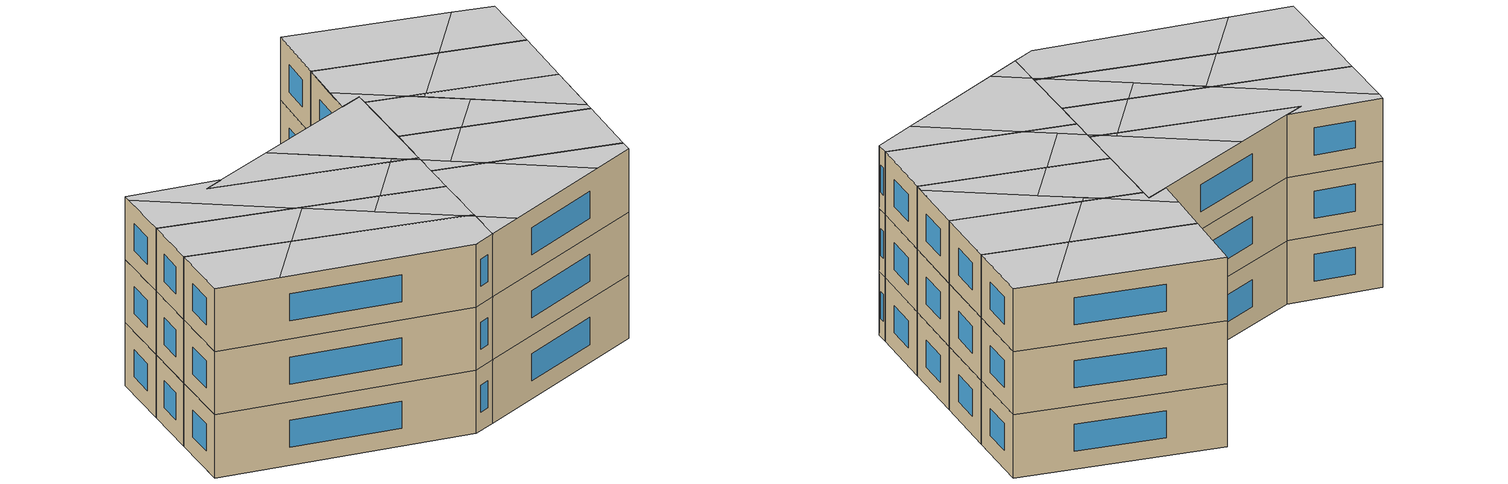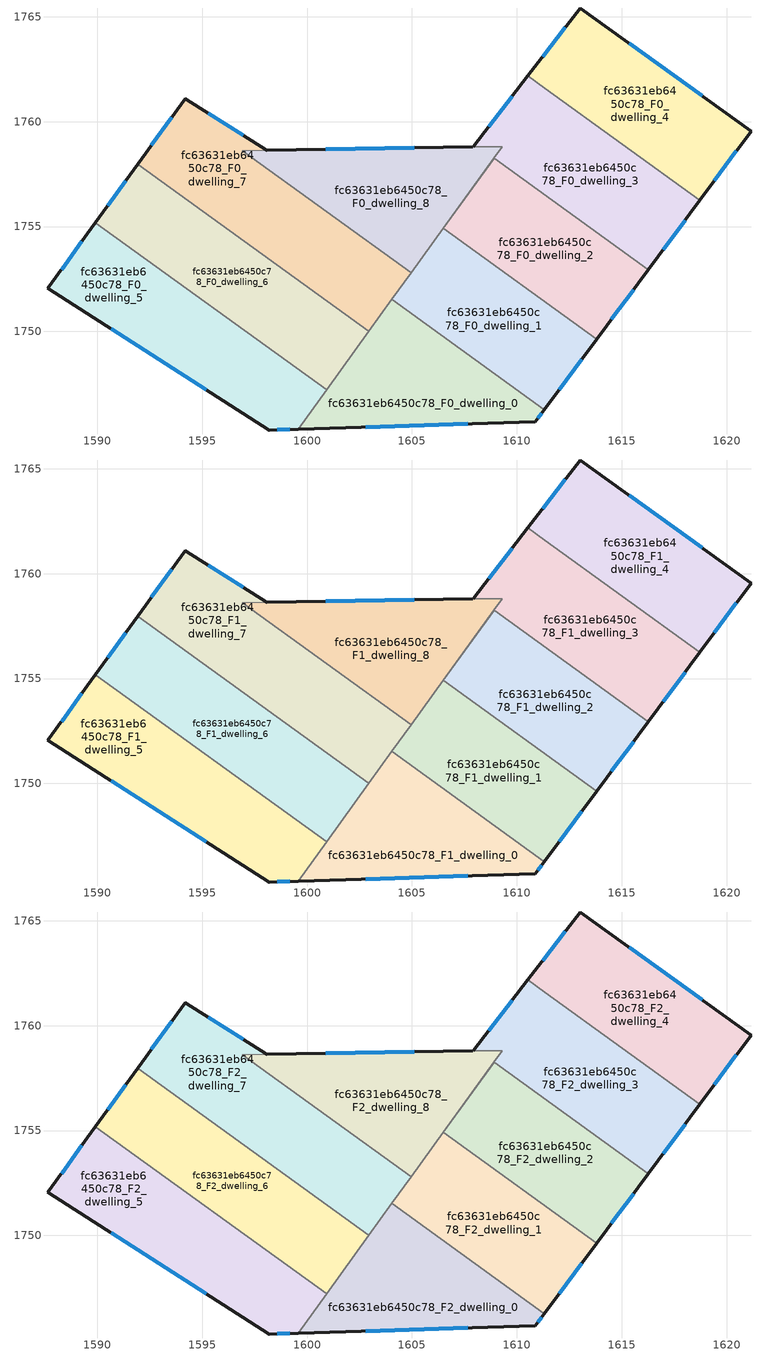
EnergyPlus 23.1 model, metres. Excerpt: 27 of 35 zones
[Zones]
fc63631eb6450c78_F0_dwelling_0
 floor ground (EU_floor_Construction): 1611.31,1746.28 1610.88,1745.69 1599.57,1745.35 1604.04,1751.53 z0
 wall outside (EU_wall_Construction): 1599.57,1745.35 1610.88,1745.69 1611.31,1746.28 z0:3
 wall to fc63631eb6450c78_F0_dwelling_1 (EU_wall_Construction): 1611.31,1746.28 1604.04,1751.53 z0:3
 wall to fc63631eb6450c78_F0_dwelling_6 (EU_wall_Construction): 1602.95,1750.01 1600.93,1747.22 z0:3
 wall to fc63631eb6450c78_F0_dwelling_5 (EU_wall_Construction): 1600.93,1747.22 1599.57,1745.35 z0:3
 wall to fc63631eb6450c78_F0_dwelling_7 (EU_wall_Construction): 1604.04,1751.53 1602.95,1750.01 z0:3
 window (EU_Window_Construction): 1611,1745.86 1611.19,1746.11 / 1602.8,1745.44 1607.65,1745.59 z0.86:2.14
fc63631eb6450c78_F0_dwelling_1
 floor ground (EU_floor_Construction): 1613.8,1749.62 1611.31,1746.28 1604.04,1751.53 1606.48,1754.91 z0
 wall outside (EU_wall_Construction): 1611.31,1746.28 1613.8,1749.62 z0:3
 wall to fc63631eb6450c78_F0_dwelling_2 (EU_wall_Construction): 1613.8,1749.62 1606.48,1754.91 z0:3
 wall to fc63631eb6450c78_F0_dwelling_3 (EU_wall_Construction): 1606.48,1754.91 1604.97,1752.81 z0:3
 wall to fc63631eb6450c78_F0_dwelling_7 (EU_wall_Construction): 1604.97,1752.81 1604.04,1751.53 z0:3
 window (EU_Window_Construction): 1612.02,1747.23 1613.09,1748.67 z0.86:2.14
fc63631eb6450c78_F0_dwelling_2
 floor ground (EU_floor_Construction): 1616.27,1752.95 1613.8,1749.62 1606.48,1754.91 1608.91,1758.27 z0
 wall outside (EU_wall_Construction): 1613.8,1749.62 1616.27,1752.95 z0:3
 wall to fc63631eb6450c78_F0_dwelling_3 (EU_wall_Construction): 1616.27,1752.95 1608.91,1758.27 z0:3
 wall to fc63631eb6450c78_F0_dwelling_8 (EU_wall_Construction): 1608.91,1758.27 1606.48,1754.91 z0:3
 window (EU_Window_Construction): 1614.5,1750.57 1615.56,1752 z0.86:2.14
fc63631eb6450c78_F0_dwelling_3
 floor ground (EU_floor_Construction): 1618.72,1756.26 1616.27,1752.95 1608.91,1758.27 1604.97,1752.81 1609.3,1758.81 1607.91,1758.8 1610.53,1762.18 z0
 wall outside (EU_wall_Construction): 1610.53,1762.18 1607.91,1758.8 / 1616.27,1752.95 1618.72,1756.26 z0:3
 wall to fc63631eb6450c78_F0_dwelling_8 (EU_wall_Construction): 1607.91,1758.8 1609.3,1758.81 1608.91,1758.27 / 1606.48,1754.91 1604.97,1752.81 z0:3
 wall to fc63631eb6450c78_F0_dwelling_4 (EU_wall_Construction): 1611.32,1761.6 1610.53,1762.18 / 1618.72,1756.26 1611.33,1761.6 z0:3
 wall adiabatic (EU_wall_Construction): 1606.48,1754.91 1608.91,1758.27 1606.48,1754.91 z0:3
 window (EU_Window_Construction): 1609.78,1761.21 1608.66,1759.76 / 1616.97,1753.89 1618.02,1755.31 z0.86:2.14
fc63631eb6450c78_F0_dwelling_4
 floor ground (EU_floor_Construction): 1621.16,1759.55 1618.72,1756.26 1610.53,1762.18 1613.03,1765.42 z0
 wall outside (EU_wall_Construction): 1618.72,1756.26 1621.16,1759.55 1613.03,1765.42 1610.53,1762.18 z0:3
 window (EU_Window_Construction): 1612.31,1764.49 1611.24,1763.11 / 1618.84,1761.23 1615.35,1763.74 / 1619.42,1757.2 1620.47,1758.61 z0.86:2.14
fc63631eb6450c78_F0_dwelling_5
 floor ground (EU_floor_Construction): 1600.93,1747.22 1599.57,1745.35 1598.2,1745.3 1587.65,1752.05 1589.91,1755.18 z0
 wall outside (EU_wall_Construction): 1589.91,1755.18 1587.65,1752.05 1598.2,1745.3 1599.57,1745.35 z0:3
 wall to fc63631eb6450c78_F0_dwelling_6 (EU_wall_Construction): 1600.93,1747.22 1589.91,1755.18 z0:3
 window (EU_Window_Construction): 1589.26,1754.29 1588.29,1752.95 / 1598.59,1745.32 1599.18,1745.33 / 1590.66,1750.12 1595.18,1747.23 z0.86:2.14
fc63631eb6450c78_F0_dwelling_6
 floor ground (EU_floor_Construction): 1602.95,1750.01 1600.93,1747.22 1589.91,1755.18 1591.93,1757.98 z0
 wall outside (EU_wall_Construction): 1591.93,1757.98 1589.91,1755.18 z0:3
 wall to fc63631eb6450c78_F0_dwelling_7 (EU_wall_Construction): 1602.95,1750.01 1591.93,1757.98 z0:3
 window (EU_Window_Construction): 1591.35,1757.18 1590.49,1755.98 z0.86:2.14
fc63631eb6450c78_F0_dwelling_7
 floor ground (EU_floor_Construction): 1598.08,1758.64 1596.92,1758.63 1604.97,1752.81 1602.95,1750.01 1591.93,1757.98 1594.18,1761.1 z0
 wall outside (EU_wall_Construction): 1598.08,1758.64 1594.18,1761.1 1591.93,1757.98 z0:3
 wall to fc63631eb6450c78_F0_dwelling_8 (EU_wall_Construction): 1604.96,1752.81 1596.92,1758.63 1598.08,1758.64 z0:3
 window (EU_Window_Construction): 1593.54,1760.21 1592.57,1758.87 / 1596.97,1759.34 1595.3,1760.4 z0.86:2.14
fc63631eb6450c78_F0_dwelling_8
 floor ground (EU_floor_Construction): 1609.3,1758.81 1604.96,1752.81 1596.92,1758.63 1598.09,1758.65 1607.91,1758.8 z0
 wall outside (EU_wall_Construction): 1607.91,1758.8 1598.09,1758.65 z0:3
 window (EU_Window_Construction): 1605.1,1758.75 1600.89,1758.69 z0.86:2.14
fc63631eb6450c78_F1_dwelling_0
 floor to fc63631eb6450c78_F0_dwelling_0 (EU_floor_Construction): 1611.31,1746.28 1610.88,1745.69 1599.57,1745.35 1604.04,1751.53 z3
 wall outside (EU_wall_Construction): 1599.57,1745.35 1610.88,1745.69 1611.31,1746.28 z3:6
 wall to fc63631eb6450c78_F1_dwelling_1 (EU_wall_Construction): 1611.31,1746.28 1604.04,1751.53 z3:6
 wall to fc63631eb6450c78_F1_dwelling_6 (EU_wall_Construction): 1602.95,1750.01 1600.93,1747.22 z3:6
 wall to fc63631eb6450c78_F1_dwelling_5 (EU_wall_Construction): 1600.93,1747.22 1599.57,1745.35 z3:6
 wall to fc63631eb6450c78_F1_dwelling_7 (EU_wall_Construction): 1604.04,1751.53 1602.95,1750.01 z3:6
 window (EU_Window_Construction): 1611,1745.86 1611.19,1746.11 / 1602.8,1745.44 1607.65,1745.59 z3.86:5.14
fc63631eb6450c78_F1_dwelling_1
 floor to fc63631eb6450c78_F0_dwelling_1 (EU_floor_Construction): 1613.8,1749.62 1611.31,1746.28 1604.04,1751.53 1606.48,1754.91 z3
 wall outside (EU_wall_Construction): 1611.31,1746.28 1613.8,1749.62 z3:6
 wall to fc63631eb6450c78_F1_dwelling_2 (EU_wall_Construction): 1613.8,1749.62 1606.48,1754.91 z3:6
 wall to fc63631eb6450c78_F1_dwelling_3 (EU_wall_Construction): 1606.48,1754.91 1604.97,1752.81 z3:6
 wall to fc63631eb6450c78_F1_dwelling_7 (EU_wall_Construction): 1604.97,1752.81 1604.04,1751.53 z3:6
 window (EU_Window_Construction): 1612.02,1747.23 1613.09,1748.67 z3.86:5.14
fc63631eb6450c78_F1_dwelling_2
 floor to fc63631eb6450c78_F0_dwelling_2 (EU_floor_Construction): 1616.27,1752.95 1613.8,1749.62 1606.48,1754.91 1608.91,1758.27 z3
 wall outside (EU_wall_Construction): 1613.8,1749.62 1616.27,1752.95 z3:6
 wall to fc63631eb6450c78_F1_dwelling_3 (EU_wall_Construction): 1616.27,1752.95 1608.91,1758.27 z3:6
 wall to fc63631eb6450c78_F1_dwelling_8 (EU_wall_Construction): 1608.91,1758.27 1606.48,1754.91 z3:6
 window (EU_Window_Construction): 1614.5,1750.57 1615.56,1752 z3.86:5.14
fc63631eb6450c78_F1_dwelling_3
 floor to fc63631eb6450c78_F0_dwelling_3 (EU_floor_Construction): 1618.72,1756.26 1616.27,1752.95 1608.91,1758.27 1604.97,1752.81 1609.3,1758.81 1607.91,1758.8 1610.53,1762.18 z3
 wall outside (EU_wall_Construction): 1610.53,1762.18 1607.91,1758.8 / 1616.27,1752.95 1618.72,1756.26 z3:6
 wall to fc63631eb6450c78_F1_dwelling_8 (EU_wall_Construction): 1607.91,1758.8 1609.3,1758.81 1608.91,1758.27 / 1606.48,1754.91 1604.97,1752.81 z3:6
 wall to fc63631eb6450c78_F1_dwelling_4 (EU_wall_Construction): 1611.32,1761.6 1610.53,1762.18 / 1618.72,1756.26 1611.33,1761.6 z3:6
 wall adiabatic (EU_wall_Construction): 1606.48,1754.91 1608.91,1758.27 1606.48,1754.91 z3:6
 window (EU_Window_Construction): 1609.78,1761.21 1608.66,1759.76 / 1616.97,1753.89 1618.02,1755.31 z3.86:5.14
fc63631eb6450c78_F1_dwelling_4
 floor to fc63631eb6450c78_F0_dwelling_4 (EU_floor_Construction): 1621.16,1759.55 1618.72,1756.26 1610.53,1762.18 1613.03,1765.42 z3
 wall outside (EU_wall_Construction): 1618.72,1756.26 1621.16,1759.55 1613.03,1765.42 1610.53,1762.18 z3:6
 window (EU_Window_Construction): 1612.31,1764.49 1611.24,1763.11 / 1618.84,1761.23 1615.35,1763.74 / 1619.42,1757.2 1620.47,1758.61 z3.86:5.14
fc63631eb6450c78_F1_dwelling_5
 floor to fc63631eb6450c78_F0_dwelling_5 (EU_floor_Construction): 1600.93,1747.22 1599.57,1745.35 1598.2,1745.3 1587.65,1752.05 1589.91,1755.18 z3
 wall outside (EU_wall_Construction): 1589.91,1755.18 1587.65,1752.05 1598.2,1745.3 1599.57,1745.35 z3:6
 wall to fc63631eb6450c78_F1_dwelling_6 (EU_wall_Construction): 1600.93,1747.22 1589.91,1755.18 z3:6
 window (EU_Window_Construction): 1589.26,1754.29 1588.29,1752.95 / 1598.59,1745.32 1599.18,1745.33 / 1590.66,1750.12 1595.18,1747.23 z3.86:5.14
fc63631eb6450c78_F1_dwelling_6
 floor to fc63631eb6450c78_F0_dwelling_6 (EU_floor_Construction): 1602.95,1750.01 1600.93,1747.22 1589.91,1755.18 1591.93,1757.98 z3
 wall outside (EU_wall_Construction): 1591.93,1757.98 1589.91,1755.18 z3:6
 wall to fc63631eb6450c78_F1_dwelling_7 (EU_wall_Construction): 1602.95,1750.01 1591.93,1757.98 z3:6
 window (EU_Window_Construction): 1591.35,1757.18 1590.49,1755.98 z3.86:5.14
fc63631eb6450c78_F1_dwelling_7
 floor to fc63631eb6450c78_F0_dwelling_7 (EU_floor_Construction): 1598.08,1758.64 1596.92,1758.63 1604.97,1752.81 1602.95,1750.01 1591.93,1757.98 1594.18,1761.1 z3
 wall outside (EU_wall_Construction): 1598.08,1758.64 1594.18,1761.1 1591.93,1757.98 z3:6
 wall to fc63631eb6450c78_F1_dwelling_8 (EU_wall_Construction): 1604.96,1752.81 1596.92,1758.63 1598.08,1758.64 z3:6
 window (EU_Window_Construction): 1593.54,1760.21 1592.57,1758.87 / 1596.97,1759.34 1595.3,1760.4 z3.86:5.14
fc63631eb6450c78_F1_dwelling_8
 floor to fc63631eb6450c78_F0_dwelling_8 (EU_floor_Construction): 1609.3,1758.81 1604.96,1752.81 1596.92,1758.63 1598.09,1758.65 z3
 wall outside (EU_wall_Construction): 1607.91,1758.8 1598.09,1758.65 z3:6
 window (EU_Window_Construction): 1605.1,1758.75 1600.89,1758.69 z3.86:5.14
fc63631eb6450c78_F2_dwelling_0
 floor to fc63631eb6450c78_F1_dwelling_0 (EU_floor_Construction): 1611.31,1746.28 1610.88,1745.69 1599.57,1745.35 1604.04,1751.53 z6
 wall outside (EU_wall_Construction): 1599.57,1745.35 1610.88,1745.69 1611.31,1746.28 z6:9
 wall to fc63631eb6450c78_F2_dwelling_1 (EU_wall_Construction): 1611.31,1746.28 1604.04,1751.53 z6:9
 wall to fc63631eb6450c78_F2_dwelling_6 (EU_wall_Construction): 1602.95,1750.01 1600.93,1747.22 z6:9
 wall to fc63631eb6450c78_F2_dwelling_5 (EU_wall_Construction): 1600.93,1747.22 1599.57,1745.35 z6:9
 wall to fc63631eb6450c78_F2_dwelling_7 (EU_wall_Construction): 1604.04,1751.53 1602.95,1750.01 z6:9
 window (EU_Window_Construction): 1611,1745.86 1611.19,1746.11 / 1602.8,1745.44 1607.65,1745.59 z6.86:8.14
 ceiling to fc63631eb6450c78_F3_dwelling_4 (EU_floor_Construction): 1608.32,1745.61 1606.09,1750.05 1604.04,1751.53 1600.8,1747.05 1601.62,1745.41 z9
 ceiling to fc63631eb6450c78_F3_dwelling_2 (EU_floor_Construction): 1610.88,1745.69 1611.31,1746.28 1606.09,1750.05 1608.32,1745.61 z9
 ceiling to fc63631eb6450c78_F3_dwelling_6 (EU_floor_Construction): 1601.62,1745.41 1600.8,1747.05 1599.57,1745.35 z9
fc63631eb6450c78_F2_dwelling_1
 floor to fc63631eb6450c78_F1_dwelling_1 (EU_floor_Construction): 1613.8,1749.62 1611.31,1746.28 1604.04,1751.53 1606.48,1754.91 z6
 wall outside (EU_wall_Construction): 1611.31,1746.28 1613.8,1749.62 z6:9
 wall to fc63631eb6450c78_F2_dwelling_2 (EU_wall_Construction): 1613.8,1749.62 1606.48,1754.91 z6:9
 wall to fc63631eb6450c78_F2_dwelling_3 (EU_wall_Construction): 1606.48,1754.91 1604.97,1752.81 z6:9
 wall to fc63631eb6450c78_F2_dwelling_7 (EU_wall_Construction): 1604.97,1752.81 1604.04,1751.53 z6:9
 window (EU_Window_Construction): 1612.02,1747.23 1613.09,1748.67 z6.86:8.14
 ceiling to fc63631eb6450c78_F3_dwelling_2 (EU_floor_Construction): 1611.31,1746.28 1613.8,1749.62 1608.89,1753.17 1605.4,1751.43 1606.09,1750.05 z9
 ceiling to fc63631eb6450c78_F3_dwelling_3 (EU_floor_Construction): 1608.89,1753.17 1606.48,1754.91 1604.82,1752.6 1605.4,1751.43 z9
 ceiling adiabatic (EU_roof_Construction): 1606.09,1750.05 1604.82,1752.6 1604.04,1751.53 z9
fc63631eb6450c78_F2_dwelling_2
 floor to fc63631eb6450c78_F1_dwelling_2 (EU_floor_Construction): 1616.27,1752.95 1613.8,1749.62 1606.48,1754.91 1608.91,1758.27 z6
 wall outside (EU_wall_Construction): 1613.8,1749.62 1616.27,1752.95 z6:9
 wall to fc63631eb6450c78_F2_dwelling_3 (EU_wall_Construction): 1616.27,1752.95 1608.91,1758.27 z6:9
 wall to fc63631eb6450c78_F2_dwelling_8 (EU_wall_Construction): 1608.91,1758.27 1606.48,1754.91 z6:9
 window (EU_Window_Construction): 1614.5,1750.57 1615.56,1752 z6.86:8.14
 ceiling to fc63631eb6450c78_F3_dwelling_3 (EU_floor_Construction): 1611.76,1754.61 1610.5,1757.12 1608.91,1758.27 1606.48,1754.91 1608.89,1753.17 z9
 ceiling to fc63631eb6450c78_F3_dwelling_0 (EU_floor_Construction): 1614.07,1750 1616.27,1752.95 1611.23,1756.59 1610.86,1756.41 z9
 ceiling to fc63631eb6450c78_F3_dwelling_2 (EU_floor_Construction): 1613.8,1749.62 1614.07,1750 1611.76,1754.61 1608.89,1753.17 z9
 ceiling to fc63631eb6450c78_F3_dwelling_1 (EU_floor_Construction): 1611.23,1756.59 1610.5,1757.12 1610.86,1756.41 z9
fc63631eb6450c78_F2_dwelling_3
 floor to fc63631eb6450c78_F1_dwelling_3 (EU_floor_Construction): 1618.72,1756.26 1616.27,1752.95 1608.91,1758.27 1604.97,1752.81 1609.3,1758.81 1607.91,1758.8 1610.53,1762.18 z6
 wall outside (EU_wall_Construction): 1610.53,1762.18 1607.91,1758.8 / 1616.27,1752.95 1618.72,1756.26 z6:9
 wall to fc63631eb6450c78_F2_dwelling_8 (EU_wall_Construction): 1607.91,1758.8 1609.3,1758.81 1608.91,1758.27 / 1606.48,1754.91 1604.97,1752.81 z6:9
 wall to fc63631eb6450c78_F2_dwelling_4 (EU_wall_Construction): 1611.32,1761.6 1610.53,1762.18 / 1618.72,1756.26 1611.33,1761.6 z6:9
 wall adiabatic (EU_wall_Construction): 1606.48,1754.91 1608.91,1758.27 1606.48,1754.91 z6:9
 window (EU_Window_Construction): 1609.78,1761.21 1608.66,1759.76 / 1616.97,1753.89 1618.02,1755.31 z6.86:8.14
 ceiling to fc63631eb6450c78_F3_dwelling_1 (EU_floor_Construction): 1615.38,1758.67 1610.53,1762.18 1608.97,1760.17 1610.5,1757.12 1611.23,1756.59 z9
 ceiling to fc63631eb6450c78_F3_dwelling_3 (EU_floor_Construction): 1610.5,1757.12 1608.97,1760.17 1607.91,1758.8 1609.3,1758.81 1604.97,1752.81 1608.91,1758.27 z9
 ceiling adiabatic (EU_roof_Construction): 1616.27,1752.95 1618.72,1756.26 1615.38,1758.67 1611.23,1756.59 z9
fc63631eb6450c78_F2_dwelling_4
 floor to fc63631eb6450c78_F1_dwelling_4 (EU_floor_Construction): 1621.16,1759.55 1618.72,1756.26 1610.53,1762.18 1613.03,1765.42 z6
 wall outside (EU_wall_Construction): 1618.72,1756.26 1621.16,1759.55 1613.03,1765.42 1610.53,1762.18 z6:9
 window (EU_Window_Construction): 1612.31,1764.49 1611.24,1763.11 / 1618.84,1761.23 1615.35,1763.74 / 1619.42,1757.2 1620.47,1758.61 z6.86:8.14
 ceiling to fc63631eb6450c78_F3_dwelling_1 (EU_floor_Construction): 1619.51,1760.74 1613.03,1765.42 1610.53,1762.18 1615.38,1758.67 z9
 ceiling to fc63631eb6450c78_F3_dwelling_0 (EU_floor_Construction): 1618.72,1756.26 1621.16,1759.55 1619.51,1760.74 1615.38,1758.67 z9
fc63631eb6450c78_F2_dwelling_5
 floor to fc63631eb6450c78_F1_dwelling_5 (EU_floor_Construction): 1600.93,1747.22 1599.57,1745.35 1598.2,1745.3 1587.65,1752.05 1589.91,1755.18 z6
 wall outside (EU_wall_Construction): 1589.91,1755.18 1587.65,1752.05 1598.2,1745.3 1599.57,1745.35 z6:9
 wall to fc63631eb6450c78_F2_dwelling_6 (EU_wall_Construction): 1600.93,1747.22 1589.91,1755.18 z6:9
 window (EU_Window_Construction): 1589.26,1754.29 1588.29,1752.95 / 1598.59,1745.32 1599.18,1745.33 / 1590.66,1750.12 1595.18,1747.23 z6.86:8.14
 ceiling to fc63631eb6450c78_F3_dwelling_6 (EU_floor_Construction): 1599.57,1745.35 1600.8,1747.05 1600.59,1747.46 1593.98,1752.24 1590.27,1750.38 1598.2,1745.3 z9
 ceiling to fc63631eb6450c78_F3_dwelling_7 (EU_floor_Construction): 1593.98,1752.24 1589.91,1755.18 1587.65,1752.05 1590.27,1750.38 z9
 ceiling to fc63631eb6450c78_F3_dwelling_4 (EU_floor_Construction): 1600.8,1747.05 1600.93,1747.22 1600.59,1747.46 z9
fc63631eb6450c78_F2_dwelling_6
 floor to fc63631eb6450c78_F1_dwelling_6 (EU_floor_Construction): 1602.95,1750.01 1600.93,1747.22 1589.91,1755.18 1591.93,1757.98 z6
 wall outside (EU_wall_Construction): 1591.93,1757.98 1589.91,1755.18 z6:9
 wall to fc63631eb6450c78_F2_dwelling_7 (EU_wall_Construction): 1602.95,1750.01 1591.93,1757.98 z6:9
 window (EU_Window_Construction): 1591.35,1757.18 1590.49,1755.98 z6.86:8.14
 ceiling to fc63631eb6450c78_F3_dwelling_7 (EU_floor_Construction): 1597.35,1753.93 1597.24,1754.14 1591.93,1757.98 1589.91,1755.18 1593.98,1752.24 z9
 ceiling to fc63631eb6450c78_F3_dwelling_4 (EU_floor_Construction): 1600.93,1747.22 1602.95,1750.01 1600.41,1751.85 1598.8,1751.04 1600.59,1747.46 z9
 ceiling to fc63631eb6450c78_F3_dwelling_6 (EU_floor_Construction): 1600.59,1747.46 1597.35,1753.93 1593.98,1752.24 z9
 ceiling to fc63631eb6450c78_F3_dwelling_5 (EU_floor_Construction): 1600.41,1751.85 1597.24,1754.14 1598.8,1751.04 z9
fc63631eb6450c78_F2_dwelling_7
 floor to fc63631eb6450c78_F1_dwelling_7 (EU_floor_Construction): 1598.08,1758.64 1596.92,1758.63 1604.97,1752.81 1602.95,1750.01 1591.93,1757.98 1594.18,1761.1 z6
 wall outside (EU_wall_Construction): 1598.08,1758.64 1594.18,1761.1 1591.93,1757.98 z6:9
 wall to fc63631eb6450c78_F2_dwelling_8 (EU_wall_Construction): 1604.96,1752.81 1596.92,1758.63 1598.08,1758.64 z6:9
 window (EU_Window_Construction): 1593.54,1760.21 1592.57,1758.87 / 1596.97,1759.34 1595.3,1760.4 z6.86:8.14
 ceiling to fc63631eb6450c78_F3_dwelling_5 (EU_floor_Construction): 1603.89,1753.59 1596.92,1758.63 1598.08,1758.64 1594.18,1761.1 1593.93,1760.74 1597.24,1754.14 1600.41,1751.85 z9
 ceiling to fc63631eb6450c78_F3_dwelling_4 (EU_floor_Construction): 1602.95,1750.01 1604.81,1752.6 1604.57,1753.1 1603.89,1753.59 1600.41,1751.85 z9
 ceiling to fc63631eb6450c78_F3_dwelling_7 (EU_floor_Construction): 1597.24,1754.14 1593.93,1760.74 1591.93,1757.98 z9
 ceiling to fc63631eb6450c78_F3_dwelling_3 (EU_floor_Construction): 1604.81,1752.6 1604.97,1752.81 1604.57,1753.1 z9
fc63631eb6450c78_F2_dwelling_8
 floor to fc63631eb6450c78_F1_dwelling_8 (EU_floor_Construction): 1609.3,1758.81 1604.96,1752.81 1596.92,1758.63 1598.09,1758.65 z6
 wall outside (EU_wall_Construction): 1607.91,1758.8 1598.09,1758.65 z6:9
 window (EU_Window_Construction): 1605.1,1758.75 1600.89,1758.69 z6.86:8.14
 ceiling to fc63631eb6450c78_F3_dwelling_3 (EU_floor_Construction): 1604.96,1752.81 1609.3,1758.81 1601.75,1758.7 1604.57,1753.1 z9
 ceiling to fc63631eb6450c78_F3_dwelling_5 (EU_floor_Construction): 1604.23,1753.76 1601.75,1758.7 1598.09,1758.65 1596.92,1758.63 1603.89,1753.59 z9
 ceiling to fc63631eb6450c78_F3_dwelling_4 (EU_floor_Construction): 1604.57,1753.1 1604.23,1753.76 1603.89,1753.59 z9
[Building]
EU S2 Campaign: North Axis=0; Terrain=City; Solar Distribution=FullExterior
[Site:Location]
Helsinki-Vantaa.AP: Latitude=60.317; Longitude=24.963; Time Zone=2; Elevation=54.6
[SizingPeriod:WeatherFileDays]
AnnualSizingPeriod: Begin Month=1; Begin Day of Month=1; End Month=12; End Day of Month=31; Day of Week for Start Day=Monday; Use Weather File Daylight Saving Period=No; Use Weather File Rain and Snow Indicators=No
[MATERIAL]
EU_InternalMass_Material: Roughness=MediumRough; Thickness=0.1; Conductivity=1; Density=1800; Specific Heat=900; Thermal Absorptance=0.9; Solar Absorptance=0.7; Visible Absorptance=0.7
[MATERIAL:NOMASS] Roughness=MediumRough; Thermal Absorptance=0.9; Solar Absorptance=0.7; Visible Absorptance=0.7
Name | Thermal Resistance
EU_wall_NoMass | 1.10183
EU_roof_NoMass; EU_floor_NoMass | 1.70606
[WINDOWMATERIAL:SIMPLEGLAZINGSYSTEM]
EU_Window_SimpleGlazing: UFactor=3.11035; Solar Heat Gain Coefficient=0.8; Visible Transmittance=0.8
[CONSTRUCTION]
EU_wall_Construction: EU_wall_NoMass
EU_roof_Construction: EU_roof_NoMass
EU_floor_Construction: EU_floor_NoMass
EU_Window_Construction: EU_Window_SimpleGlazing
EU_InternalMass_Construction: EU_InternalMass_Material
[ZONE] Type=1; Multiplier=1; Ceiling Height=autocalculate; Floor Area=autocalculate; Part of Total Floor Area=Yes
Name | Volume
fc63631eb6450c78_F0_dwelling_0; fc63631eb6450c78_F1_dwelling_0; fc63631eb6450c78_F2_dwelling_0 | 112.442
fc63631eb6450c78_F0_dwelling_1; fc63631eb6450c78_F1_dwelling_1; fc63631eb6450c78_F2_dwelling_1 | 112.447
fc63631eb6450c78_F0_dwelling_2; fc63631eb6450c78_F1_dwelling_2; fc63631eb6450c78_F2_dwelling_2 | 112.433
fc63631eb6450c78_F0_dwelling_3; fc63631eb6450c78_F1_dwelling_3; fc63631eb6450c78_F2_dwelling_3 | 124.653
fc63631eb6450c78_F0_dwelling_4; fc63631eb6450c78_F1_dwelling_4; fc63631eb6450c78_F2_dwelling_4 | 123.747
fc63631eb6450c78_F0_dwelling_5; fc63631eb6450c78_F1_dwelling_5; fc63631eb6450c78_F2_dwelling_5 | 140.552
fc63631eb6450c78_F0_dwelling_6; fc63631eb6450c78_F1_dwelling_6; fc63631eb6450c78_F2_dwelling_6 | 140.554
fc63631eb6450c78_F0_dwelling_7; fc63631eb6450c78_F1_dwelling_7; fc63631eb6450c78_F2_dwelling_7 | 147.138
fc63631eb6450c78_F0_dwelling_8 | 110.392
fc63631eb6450c78_F1_dwelling_8; fc63631eb6450c78_F2_dwelling_8 | 110.319
[INTERNALMASS] Construction=EU_InternalMass_Construction
Name | Zone or ZoneList | Surface Area
fc63631eb6450c78_F0_dwelling_0_EU_InternalMass | fc63631eb6450c78_F0_dwelling_0 | 37.4805
fc63631eb6450c78_F0_dwelling_1_EU_InternalMass | fc63631eb6450c78_F0_dwelling_1 | 37.4823
fc63631eb6450c78_F0_dwelling_2_EU_InternalMass | fc63631eb6450c78_F0_dwelling_2 | 37.4779
fc63631eb6450c78_F0_dwelling_3_EU_InternalMass | fc63631eb6450c78_F0_dwelling_3 | 41.5666
fc63631eb6450c78_F0_dwelling_4_EU_InternalMass | fc63631eb6450c78_F0_dwelling_4 | 41.2483
fc63631eb6450c78_F0_dwelling_5_EU_InternalMass | fc63631eb6450c78_F0_dwelling_5 | 46.8505
fc63631eb6450c78_F0_dwelling_6_EU_InternalMass | fc63631eb6450c78_F0_dwelling_6 | 46.8515
fc63631eb6450c78_F0_dwelling_7_EU_InternalMass | fc63631eb6450c78_F0_dwelling_7 | 49.0549
fc63631eb6450c78_F0_dwelling_8_EU_InternalMass | fc63631eb6450c78_F0_dwelling_8 | 36.7946
fc63631eb6450c78_F1_dwelling_0_EU_InternalMass | fc63631eb6450c78_F1_dwelling_0 | 37.4805
fc63631eb6450c78_F1_dwelling_1_EU_InternalMass | fc63631eb6450c78_F1_dwelling_1 | 37.4823
fc63631eb6450c78_F1_dwelling_2_EU_InternalMass | fc63631eb6450c78_F1_dwelling_2 | 37.4779
fc63631eb6450c78_F1_dwelling_3_EU_InternalMass | fc63631eb6450c78_F1_dwelling_3 | 41.5666
fc63631eb6450c78_F1_dwelling_4_EU_InternalMass | fc63631eb6450c78_F1_dwelling_4 | 41.2483
fc63631eb6450c78_F1_dwelling_5_EU_InternalMass | fc63631eb6450c78_F1_dwelling_5 | 46.8505
fc63631eb6450c78_F1_dwelling_6_EU_InternalMass | fc63631eb6450c78_F1_dwelling_6 | 46.8515
fc63631eb6450c78_F1_dwelling_7_EU_InternalMass | fc63631eb6450c78_F1_dwelling_7 | 49.0549
fc63631eb6450c78_F1_dwelling_8_EU_InternalMass | fc63631eb6450c78_F1_dwelling_8 | 36.7946
fc63631eb6450c78_F2_dwelling_0_EU_InternalMass | fc63631eb6450c78_F2_dwelling_0 | 37.4805
fc63631eb6450c78_F2_dwelling_1_EU_InternalMass | fc63631eb6450c78_F2_dwelling_1 | 37.4823
fc63631eb6450c78_F2_dwelling_2_EU_InternalMass | fc63631eb6450c78_F2_dwelling_2 | 37.4779
fc63631eb6450c78_F2_dwelling_3_EU_InternalMass | fc63631eb6450c78_F2_dwelling_3 | 41.5666
fc63631eb6450c78_F2_dwelling_4_EU_InternalMass | fc63631eb6450c78_F2_dwelling_4 | 41.2483
fc63631eb6450c78_F2_dwelling_5_EU_InternalMass | fc63631eb6450c78_F2_dwelling_5 | 46.8505
fc63631eb6450c78_F2_dwelling_6_EU_InternalMass | fc63631eb6450c78_F2_dwelling_6 | 46.8515
fc63631eb6450c78_F2_dwelling_7_EU_InternalMass | fc63631eb6450c78_F2_dwelling_7 | 49.0549
fc63631eb6450c78_F2_dwelling_8_EU_InternalMass | fc63631eb6450c78_F2_dwelling_8 | 36.7946
[OTHEREQUIPMENT] Fuel Type=Electricity; Design Level Calculation Method=Watts/Area; Power per Zone Floor Area=1; Fraction Latent=0; Fraction Radiant=0; Fraction Lost=0; Carbon Dioxide Generation Rate=0; EndUse Subcategory=EU_Step8_InternalGains
Name | Zone or ZoneList or Space or SpaceList | Schedule
EU_Step8_InternalGain_fc63631eb6450c78_F0_dwelling_0_f000 | fc63631eb6450c78_F0_dwelling_0 | EU_Step8_GainSchedule_fc63631eb6450c78_F0_dwelling_0_f000
EU_Step8_InternalGain_fc63631eb6450c78_F0_dwelling_1_f000 | fc63631eb6450c78_F0_dwelling_1 | EU_Step8_GainSchedule_fc63631eb6450c78_F0_dwelling_1_f000
EU_Step8_InternalGain_fc63631eb6450c78_F0_dwelling_2_f000 | fc63631eb6450c78_F0_dwelling_2 | EU_Step8_GainSchedule_fc63631eb6450c78_F0_dwelling_2_f000
EU_Step8_InternalGain_fc63631eb6450c78_F0_dwelling_3_f000 | fc63631eb6450c78_F0_dwelling_3 | EU_Step8_GainSchedule_fc63631eb6450c78_F0_dwelling_3_f000
EU_Step8_InternalGain_fc63631eb6450c78_F0_dwelling_4_f000 | fc63631eb6450c78_F0_dwelling_4 | EU_Step8_GainSchedule_fc63631eb6450c78_F0_dwelling_4_f000
EU_Step8_InternalGain_fc63631eb6450c78_F0_dwelling_5_f000 | fc63631eb6450c78_F0_dwelling_5 | EU_Step8_GainSchedule_fc63631eb6450c78_F0_dwelling_5_f000
EU_Step8_InternalGain_fc63631eb6450c78_F0_dwelling_6_f000 | fc63631eb6450c78_F0_dwelling_6 | EU_Step8_GainSchedule_fc63631eb6450c78_F0_dwelling_6_f000
EU_Step8_InternalGain_fc63631eb6450c78_F0_dwelling_7_f000 | fc63631eb6450c78_F0_dwelling_7 | EU_Step8_GainSchedule_fc63631eb6450c78_F0_dwelling_7_f000
EU_Step8_InternalGain_fc63631eb6450c78_F0_dwelling_8_f000 | fc63631eb6450c78_F0_dwelling_8 | EU_Step8_GainSchedule_fc63631eb6450c78_F0_dwelling_8_f000
EU_Step8_InternalGain_fc63631eb6450c78_F1_dwelling_0_f000 | fc63631eb6450c78_F1_dwelling_0 | EU_Step8_GainSchedule_fc63631eb6450c78_F1_dwelling_0_f000
EU_Step8_InternalGain_fc63631eb6450c78_F1_dwelling_1_f000 | fc63631eb6450c78_F1_dwelling_1 | EU_Step8_GainSchedule_fc63631eb6450c78_F1_dwelling_1_f000
EU_Step8_InternalGain_fc63631eb6450c78_F1_dwelling_2_f000 | fc63631eb6450c78_F1_dwelling_2 | EU_Step8_GainSchedule_fc63631eb6450c78_F1_dwelling_2_f000
EU_Step8_InternalGain_fc63631eb6450c78_F1_dwelling_3_f000 | fc63631eb6450c78_F1_dwelling_3 | EU_Step8_GainSchedule_fc63631eb6450c78_F1_dwelling_3_f000
EU_Step8_InternalGain_fc63631eb6450c78_F1_dwelling_4_f000 | fc63631eb6450c78_F1_dwelling_4 | EU_Step8_GainSchedule_fc63631eb6450c78_F1_dwelling_4_f000
EU_Step8_InternalGain_fc63631eb6450c78_F1_dwelling_5_f000 | fc63631eb6450c78_F1_dwelling_5 | EU_Step8_GainSchedule_fc63631eb6450c78_F1_dwelling_5_f000
EU_Step8_InternalGain_fc63631eb6450c78_F1_dwelling_6_f000 | fc63631eb6450c78_F1_dwelling_6 | EU_Step8_GainSchedule_fc63631eb6450c78_F1_dwelling_6_f000
EU_Step8_InternalGain_fc63631eb6450c78_F1_dwelling_7_f000 | fc63631eb6450c78_F1_dwelling_7 | EU_Step8_GainSchedule_fc63631eb6450c78_F1_dwelling_7_f000
EU_Step8_InternalGain_fc63631eb6450c78_F1_dwelling_8_f000 | fc63631eb6450c78_F1_dwelling_8 | EU_Step8_GainSchedule_fc63631eb6450c78_F1_dwelling_8_f000
EU_Step8_InternalGain_fc63631eb6450c78_F2_dwelling_0_f000 | fc63631eb6450c78_F2_dwelling_0 | EU_Step8_GainSchedule_fc63631eb6450c78_F2_dwelling_0_f000
EU_Step8_InternalGain_fc63631eb6450c78_F2_dwelling_1_f000 | fc63631eb6450c78_F2_dwelling_1 | EU_Step8_GainSchedule_fc63631eb6450c78_F2_dwelling_1_f000
EU_Step8_InternalGain_fc63631eb6450c78_F2_dwelling_2_f000 | fc63631eb6450c78_F2_dwelling_2 | EU_Step8_GainSchedule_fc63631eb6450c78_F2_dwelling_2_f000
EU_Step8_InternalGain_fc63631eb6450c78_F2_dwelling_3_f000 | fc63631eb6450c78_F2_dwelling_3 | EU_Step8_GainSchedule_fc63631eb6450c78_F2_dwelling_3_f000
EU_Step8_InternalGain_fc63631eb6450c78_F2_dwelling_4_f000 | fc63631eb6450c78_F2_dwelling_4 | EU_Step8_GainSchedule_fc63631eb6450c78_F2_dwelling_4_f000
EU_Step8_InternalGain_fc63631eb6450c78_F2_dwelling_5_f000 | fc63631eb6450c78_F2_dwelling_5 | EU_Step8_GainSchedule_fc63631eb6450c78_F2_dwelling_5_f000
EU_Step8_InternalGain_fc63631eb6450c78_F2_dwelling_6_f000 | fc63631eb6450c78_F2_dwelling_6 | EU_Step8_GainSchedule_fc63631eb6450c78_F2_dwelling_6_f000
EU_Step8_InternalGain_fc63631eb6450c78_F2_dwelling_7_f000 | fc63631eb6450c78_F2_dwelling_7 | EU_Step8_GainSchedule_fc63631eb6450c78_F2_dwelling_7_f000
EU_Step8_InternalGain_fc63631eb6450c78_F2_dwelling_8_f000 | fc63631eb6450c78_F2_dwelling_8 | EU_Step8_GainSchedule_fc63631eb6450c78_F2_dwelling_8_f000
[ZONEVENTILATION:DESIGNFLOWRATE] Schedule=EU_AlwaysOn; Design Flow Rate Calculation Method=AirChanges/Hour; Air Changes per Hour=0.756316; Ventilation Type=Natural; Fan Pressure Rise=0; Fan Total Efficiency=1; Constant Term Coefficient=1; Temperature Term Coefficient=0; Velocity Term Coefficient=0; Velocity Squared Term Coefficient=0; Minimum Indoor Temperature=-100; Maximum Indoor Temperature=100; Delta Temperature=-100; Minimum Outdoor Temperature=-100; Maximum Outdoor Temperature=100; Maximum Wind Speed=40
Name | Zone or ZoneList or Space or SpaceList
EU_ConstantAir_fc63631eb6450c78_F0_dwelling_0 | fc63631eb6450c78_F0_dwelling_0
EU_ConstantAir_fc63631eb6450c78_F0_dwelling_1 | fc63631eb6450c78_F0_dwelling_1
EU_ConstantAir_fc63631eb6450c78_F0_dwelling_2 | fc63631eb6450c78_F0_dwelling_2
EU_ConstantAir_fc63631eb6450c78_F0_dwelling_3 | fc63631eb6450c78_F0_dwelling_3
EU_ConstantAir_fc63631eb6450c78_F0_dwelling_4 | fc63631eb6450c78_F0_dwelling_4
EU_ConstantAir_fc63631eb6450c78_F0_dwelling_5 | fc63631eb6450c78_F0_dwelling_5
EU_ConstantAir_fc63631eb6450c78_F0_dwelling_6 | fc63631eb6450c78_F0_dwelling_6
EU_ConstantAir_fc63631eb6450c78_F0_dwelling_7 | fc63631eb6450c78_F0_dwelling_7
EU_ConstantAir_fc63631eb6450c78_F0_dwelling_8 | fc63631eb6450c78_F0_dwelling_8
EU_ConstantAir_fc63631eb6450c78_F1_dwelling_0 | fc63631eb6450c78_F1_dwelling_0
EU_ConstantAir_fc63631eb6450c78_F1_dwelling_1 | fc63631eb6450c78_F1_dwelling_1
EU_ConstantAir_fc63631eb6450c78_F1_dwelling_2 | fc63631eb6450c78_F1_dwelling_2
EU_ConstantAir_fc63631eb6450c78_F1_dwelling_3 | fc63631eb6450c78_F1_dwelling_3
EU_ConstantAir_fc63631eb6450c78_F1_dwelling_4 | fc63631eb6450c78_F1_dwelling_4
EU_ConstantAir_fc63631eb6450c78_F1_dwelling_5 | fc63631eb6450c78_F1_dwelling_5
EU_ConstantAir_fc63631eb6450c78_F1_dwelling_6 | fc63631eb6450c78_F1_dwelling_6
EU_ConstantAir_fc63631eb6450c78_F1_dwelling_7 | fc63631eb6450c78_F1_dwelling_7
EU_ConstantAir_fc63631eb6450c78_F1_dwelling_8 | fc63631eb6450c78_F1_dwelling_8
EU_ConstantAir_fc63631eb6450c78_F2_dwelling_0 | fc63631eb6450c78_F2_dwelling_0
EU_ConstantAir_fc63631eb6450c78_F2_dwelling_1 | fc63631eb6450c78_F2_dwelling_1
EU_ConstantAir_fc63631eb6450c78_F2_dwelling_2 | fc63631eb6450c78_F2_dwelling_2
EU_ConstantAir_fc63631eb6450c78_F2_dwelling_3 | fc63631eb6450c78_F2_dwelling_3
EU_ConstantAir_fc63631eb6450c78_F2_dwelling_4 | fc63631eb6450c78_F2_dwelling_4
EU_ConstantAir_fc63631eb6450c78_F2_dwelling_5 | fc63631eb6450c78_F2_dwelling_5
EU_ConstantAir_fc63631eb6450c78_F2_dwelling_6 | fc63631eb6450c78_F2_dwelling_6
EU_ConstantAir_fc63631eb6450c78_F2_dwelling_7 | fc63631eb6450c78_F2_dwelling_7
EU_ConstantAir_fc63631eb6450c78_F2_dwelling_8 | fc63631eb6450c78_F2_dwelling_8
[HVACTEMPLATE:THERMOSTAT] Constant Heating Setpoint=20; Constant Cooling Setpoint=50
EU_HeatOnly_fc63631eb6450c78_F0_dwelling_0; EU_HeatOnly_fc63631eb6450c78_F0_dwelling_1; EU_HeatOnly_fc63631eb6450c78_F0_dwelling_2; EU_HeatOnly_fc63631eb6450c78_F0_dwelling_3; EU_HeatOnly_fc63631eb6450c78_F0_dwelling_4; EU_HeatOnly_fc63631eb6450c78_F0_dwelling_5; EU_HeatOnly_fc63631eb6450c78_F0_dwelling_6; EU_HeatOnly_fc63631eb6450c78_F0_dwelling_7; EU_HeatOnly_fc63631eb6450c78_F0_dwelling_8; EU_HeatOnly_fc63631eb6450c78_F1_dwelling_0; EU_HeatOnly_fc63631eb6450c78_F1_dwelling_1; EU_HeatOnly_fc63631eb6450c78_F1_dwelling_2; EU_HeatOnly_fc63631eb6450c78_F1_dwelling_3; EU_HeatOnly_fc63631eb6450c78_F1_dwelling_4; EU_HeatOnly_fc63631eb6450c78_F1_dwelling_5; EU_HeatOnly_fc63631eb6450c78_F1_dwelling_6; EU_HeatOnly_fc63631eb6450c78_F1_dwelling_7; EU_HeatOnly_fc63631eb6450c78_F1_dwelling_8; EU_HeatOnly_fc63631eb6450c78_F2_dwelling_0; EU_HeatOnly_fc63631eb6450c78_F2_dwelling_1; EU_HeatOnly_fc63631eb6450c78_F2_dwelling_2; EU_HeatOnly_fc63631eb6450c78_F2_dwelling_3; EU_HeatOnly_fc63631eb6450c78_F2_dwelling_4; EU_HeatOnly_fc63631eb6450c78_F2_dwelling_5; EU_HeatOnly_fc63631eb6450c78_F2_dwelling_6; EU_HeatOnly_fc63631eb6450c78_F2_dwelling_7; EU_HeatOnly_fc63631eb6450c78_F2_dwelling_8; EU_HeatOnly_fc63631eb6450c78_F3_dwelling_0; EU_HeatOnly_fc63631eb6450c78_F3_dwelling_1; EU_HeatOnly_fc63631eb6450c78_F3_dwelling_2; EU_HeatOnly_fc63631eb6450c78_F3_dwelling_3; EU_HeatOnly_fc63631eb6450c78_F3_dwelling_4; EU_HeatOnly_fc63631eb6450c78_F3_dwelling_5; EU_HeatOnly_fc63631eb6450c78_F3_dwelling_6; EU_HeatOnly_fc63631eb6450c78_F3_dwelling_7
[HVACTEMPLATE:ZONE:IDEALLOADSAIRSYSTEM] System Availability Schedule=EU_AlwaysOn; Maximum Heating Supply Air Temperature=50; Minimum Cooling Supply Air Temperature=13; Maximum Heating Supply Air Humidity Ratio=0.0156; Minimum Cooling Supply Air Humidity Ratio=0.0077; Heating Limit=NoLimit; Cooling Limit=NoLimit; Heating Availability Schedule=EU_AlwaysOn; Cooling Availability Schedule=EU_CoolingOff; Dehumidification Control Type=ConstantSensibleHeatRatio; Cooling Sensible Heat Ratio=0.7; Dehumidification Setpoint=60; Humidification Control Type=None; Humidification Setpoint=30; Outdoor Air Method=None; Outdoor Air Flow Rate per Person=0.00944; Outdoor Air Flow Rate per Zone Floor Area=0; Outdoor Air Flow Rate per Zone=0; Demand Controlled Ventilation Type=None; Outdoor Air Economizer Type=NoEconomizer; Heat Recovery Type=None; Sensible Heat Recovery Effectiveness=0.7; Latent Heat Recovery Effectiveness=0.65
Name | Template Thermostat
fc63631eb6450c78_F0_dwelling_0 | EU_HeatOnly_fc63631eb6450c78_F0_dwelling_0
fc63631eb6450c78_F0_dwelling_1 | EU_HeatOnly_fc63631eb6450c78_F0_dwelling_1
fc63631eb6450c78_F0_dwelling_2 | EU_HeatOnly_fc63631eb6450c78_F0_dwelling_2
fc63631eb6450c78_F0_dwelling_3 | EU_HeatOnly_fc63631eb6450c78_F0_dwelling_3
fc63631eb6450c78_F0_dwelling_4 | EU_HeatOnly_fc63631eb6450c78_F0_dwelling_4
fc63631eb6450c78_F0_dwelling_5 | EU_HeatOnly_fc63631eb6450c78_F0_dwelling_5
fc63631eb6450c78_F0_dwelling_6 | EU_HeatOnly_fc63631eb6450c78_F0_dwelling_6
fc63631eb6450c78_F0_dwelling_7 | EU_HeatOnly_fc63631eb6450c78_F0_dwelling_7
fc63631eb6450c78_F0_dwelling_8 | EU_HeatOnly_fc63631eb6450c78_F0_dwelling_8
fc63631eb6450c78_F1_dwelling_0 | EU_HeatOnly_fc63631eb6450c78_F1_dwelling_0
fc63631eb6450c78_F1_dwelling_1 | EU_HeatOnly_fc63631eb6450c78_F1_dwelling_1
fc63631eb6450c78_F1_dwelling_2 | EU_HeatOnly_fc63631eb6450c78_F1_dwelling_2
fc63631eb6450c78_F1_dwelling_3 | EU_HeatOnly_fc63631eb6450c78_F1_dwelling_3
fc63631eb6450c78_F1_dwelling_4 | EU_HeatOnly_fc63631eb6450c78_F1_dwelling_4
fc63631eb6450c78_F1_dwelling_5 | EU_HeatOnly_fc63631eb6450c78_F1_dwelling_5
fc63631eb6450c78_F1_dwelling_6 | EU_HeatOnly_fc63631eb6450c78_F1_dwelling_6
fc63631eb6450c78_F1_dwelling_7 | EU_HeatOnly_fc63631eb6450c78_F1_dwelling_7
fc63631eb6450c78_F1_dwelling_8 | EU_HeatOnly_fc63631eb6450c78_F1_dwelling_8
fc63631eb6450c78_F2_dwelling_0 | EU_HeatOnly_fc63631eb6450c78_F2_dwelling_0
fc63631eb6450c78_F2_dwelling_1 | EU_HeatOnly_fc63631eb6450c78_F2_dwelling_1
fc63631eb6450c78_F2_dwelling_2 | EU_HeatOnly_fc63631eb6450c78_F2_dwelling_2
fc63631eb6450c78_F2_dwelling_3 | EU_HeatOnly_fc63631eb6450c78_F2_dwelling_3
fc63631eb6450c78_F2_dwelling_4 | EU_HeatOnly_fc63631eb6450c78_F2_dwelling_4
fc63631eb6450c78_F2_dwelling_5 | EU_HeatOnly_fc63631eb6450c78_F2_dwelling_5
fc63631eb6450c78_F2_dwelling_6 | EU_HeatOnly_fc63631eb6450c78_F2_dwelling_6
fc63631eb6450c78_F2_dwelling_7 | EU_HeatOnly_fc63631eb6450c78_F2_dwelling_7
fc63631eb6450c78_F2_dwelling_8 | EU_HeatOnly_fc63631eb6450c78_F2_dwelling_8
[SIZING:ZONE] Zone Cooling Design Supply Air Temperature Input Method=SupplyAirTemperature; Zone Cooling Design Supply Air Temperature=13; Zone Heating Design Supply Air Temperature Input Method=SupplyAirTemperature; Zone Heating Design Supply Air Temperature=50; Zone Cooling Design Supply Air Humidity Ratio=0.008; Zone Heating Design Supply Air Humidity Ratio=0.008; Cooling Design Air Flow Method=DesignDay; Cooling Design Air Flow Rate=0; Cooling Minimum Air Flow per Zone Floor Area=0.000762; Cooling Minimum Air Flow=0; Cooling Minimum Air Flow Fraction=0.2; Heating Design Air Flow Method=DesignDay; Heating Design Air Flow Rate=0; Heating Maximum Air Flow per Zone Floor Area=0.002032; Heating Maximum Air Flow=0.141576; Heating Maximum Air Flow Fraction=0.3; Account for Dedicated Outdoor Air System=No; Dedicated Outdoor Air System Control Strategy=NeutralSupplyAir; Dedicated Outdoor Air Low Setpoint Temperature for Design=autosize; Dedicated Outdoor Air High Setpoint Temperature for Design=autosize; Zone Load Sizing Method=Sensible Load Only No Latent Load; Zone Latent Cooling Design Supply Air Humidity Ratio Input Method=HumidityRatioDifference; Zone Cooling Design Supply Air Humidity Ratio Difference=0.005; Zone Latent Heating Design Supply Air Humidity Ratio Input Method=HumidityRatioDifference; Zone Humidification Design Supply Air Humidity Ratio Difference=0.005
fc63631eb6450c78_F0_dwelling_0; fc63631eb6450c78_F0_dwelling_1; fc63631eb6450c78_F0_dwelling_2; fc63631eb6450c78_F0_dwelling_3; fc63631eb6450c78_F0_dwelling_4; fc63631eb6450c78_F0_dwelling_5; fc63631eb6450c78_F0_dwelling_6; fc63631eb6450c78_F0_dwelling_7; fc63631eb6450c78_F0_dwelling_8; fc63631eb6450c78_F1_dwelling_0; fc63631eb6450c78_F1_dwelling_1; fc63631eb6450c78_F1_dwelling_2; fc63631eb6450c78_F1_dwelling_3; fc63631eb6450c78_F1_dwelling_4; fc63631eb6450c78_F1_dwelling_5; fc63631eb6450c78_F1_dwelling_6; fc63631eb6450c78_F1_dwelling_7; fc63631eb6450c78_F1_dwelling_8; fc63631eb6450c78_F2_dwelling_0; fc63631eb6450c78_F2_dwelling_1; fc63631eb6450c78_F2_dwelling_2; fc63631eb6450c78_F2_dwelling_3; fc63631eb6450c78_F2_dwelling_4; fc63631eb6450c78_F2_dwelling_5; fc63631eb6450c78_F2_dwelling_6; fc63631eb6450c78_F2_dwelling_7; fc63631eb6450c78_F2_dwelling_8
[SCHEDULE:CONSTANT]
Name | Hourly Value
EU_AlwaysOn | 1
EU_CoolingOff | 0
[SCHEDULE:FILE] Column Number=1; Rows to Skip at Top=0; Number of Hours of Data=8760; Column Separator=Comma; Interpolate to Timestep=No; Minutes per Item=60; Adjust Schedule for Daylight Savings=Yes
Name | File
EU_Step8_GainSchedule_fc63631eb6450c78_F0_dwelling_0_f000 | ../../schedules/fc63631eb6450c78/fc63631eb6450c78_F0_dwelling_0_f000_gain.csv
EU_Step8_GainSchedule_fc63631eb6450c78_F0_dwelling_1_f000 | ../../schedules/fc63631eb6450c78/fc63631eb6450c78_F0_dwelling_1_f000_gain.csv
EU_Step8_GainSchedule_fc63631eb6450c78_F0_dwelling_2_f000 | ../../schedules/fc63631eb6450c78/fc63631eb6450c78_F0_dwelling_2_f000_gain.csv
EU_Step8_GainSchedule_fc63631eb6450c78_F0_dwelling_3_f000 | ../../schedules/fc63631eb6450c78/fc63631eb6450c78_F0_dwelling_3_f000_gain.csv
EU_Step8_GainSchedule_fc63631eb6450c78_F0_dwelling_4_f000 | ../../schedules/fc63631eb6450c78/fc63631eb6450c78_F0_dwelling_4_f000_gain.csv
EU_Step8_GainSchedule_fc63631eb6450c78_F0_dwelling_5_f000 | ../../schedules/fc63631eb6450c78/fc63631eb6450c78_F0_dwelling_5_f000_gain.csv
EU_Step8_GainSchedule_fc63631eb6450c78_F0_dwelling_6_f000 | ../../schedules/fc63631eb6450c78/fc63631eb6450c78_F0_dwelling_6_f000_gain.csv
EU_Step8_GainSchedule_fc63631eb6450c78_F0_dwelling_7_f000 | ../../schedules/fc63631eb6450c78/fc63631eb6450c78_F0_dwelling_7_f000_gain.csv
EU_Step8_GainSchedule_fc63631eb6450c78_F0_dwelling_8_f000 | ../../schedules/fc63631eb6450c78/fc63631eb6450c78_F0_dwelling_8_f000_gain.csv
EU_Step8_GainSchedule_fc63631eb6450c78_F1_dwelling_0_f000 | ../../schedules/fc63631eb6450c78/fc63631eb6450c78_F1_dwelling_0_f000_gain.csv
EU_Step8_GainSchedule_fc63631eb6450c78_F1_dwelling_1_f000 | ../../schedules/fc63631eb6450c78/fc63631eb6450c78_F1_dwelling_1_f000_gain.csv
EU_Step8_GainSchedule_fc63631eb6450c78_F1_dwelling_2_f000 | ../../schedules/fc63631eb6450c78/fc63631eb6450c78_F1_dwelling_2_f000_gain.csv
EU_Step8_GainSchedule_fc63631eb6450c78_F1_dwelling_3_f000 | ../../schedules/fc63631eb6450c78/fc63631eb6450c78_F1_dwelling_3_f000_gain.csv
EU_Step8_GainSchedule_fc63631eb6450c78_F1_dwelling_4_f000 | ../../schedules/fc63631eb6450c78/fc63631eb6450c78_F1_dwelling_4_f000_gain.csv
EU_Step8_GainSchedule_fc63631eb6450c78_F1_dwelling_5_f000 | ../../schedules/fc63631eb6450c78/fc63631eb6450c78_F1_dwelling_5_f000_gain.csv
EU_Step8_GainSchedule_fc63631eb6450c78_F1_dwelling_6_f000 | ../../schedules/fc63631eb6450c78/fc63631eb6450c78_F1_dwelling_6_f000_gain.csv
EU_Step8_GainSchedule_fc63631eb6450c78_F1_dwelling_7_f000 | ../../schedules/fc63631eb6450c78/fc63631eb6450c78_F1_dwelling_7_f000_gain.csv
EU_Step8_GainSchedule_fc63631eb6450c78_F1_dwelling_8_f000 | ../../schedules/fc63631eb6450c78/fc63631eb6450c78_F1_dwelling_8_f000_gain.csv
EU_Step8_GainSchedule_fc63631eb6450c78_F2_dwelling_0_f000 | ../../schedules/fc63631eb6450c78/fc63631eb6450c78_F2_dwelling_0_f000_gain.csv
EU_Step8_GainSchedule_fc63631eb6450c78_F2_dwelling_1_f000 | ../../schedules/fc63631eb6450c78/fc63631eb6450c78_F2_dwelling_1_f000_gain.csv
EU_Step8_GainSchedule_fc63631eb6450c78_F2_dwelling_2_f000 | ../../schedules/fc63631eb6450c78/fc63631eb6450c78_F2_dwelling_2_f000_gain.csv
EU_Step8_GainSchedule_fc63631eb6450c78_F2_dwelling_3_f000 | ../../schedules/fc63631eb6450c78/fc63631eb6450c78_F2_dwelling_3_f000_gain.csv
EU_Step8_GainSchedule_fc63631eb6450c78_F2_dwelling_4_f000 | ../../schedules/fc63631eb6450c78/fc63631eb6450c78_F2_dwelling_4_f000_gain.csv
EU_Step8_GainSchedule_fc63631eb6450c78_F2_dwelling_5_f000 | ../../schedules/fc63631eb6450c78/fc63631eb6450c78_F2_dwelling_5_f000_gain.csv
EU_Step8_GainSchedule_fc63631eb6450c78_F2_dwelling_6_f000 | ../../schedules/fc63631eb6450c78/fc63631eb6450c78_F2_dwelling_6_f000_gain.csv
EU_Step8_GainSchedule_fc63631eb6450c78_F2_dwelling_7_f000 | ../../schedules/fc63631eb6450c78/fc63631eb6450c78_F2_dwelling_7_f000_gain.csv
EU_Step8_GainSchedule_fc63631eb6450c78_F2_dwelling_8_f000 | ../../schedules/fc63631eb6450c78/fc63631eb6450c78_F2_dwelling_8_f000_gain.csv
